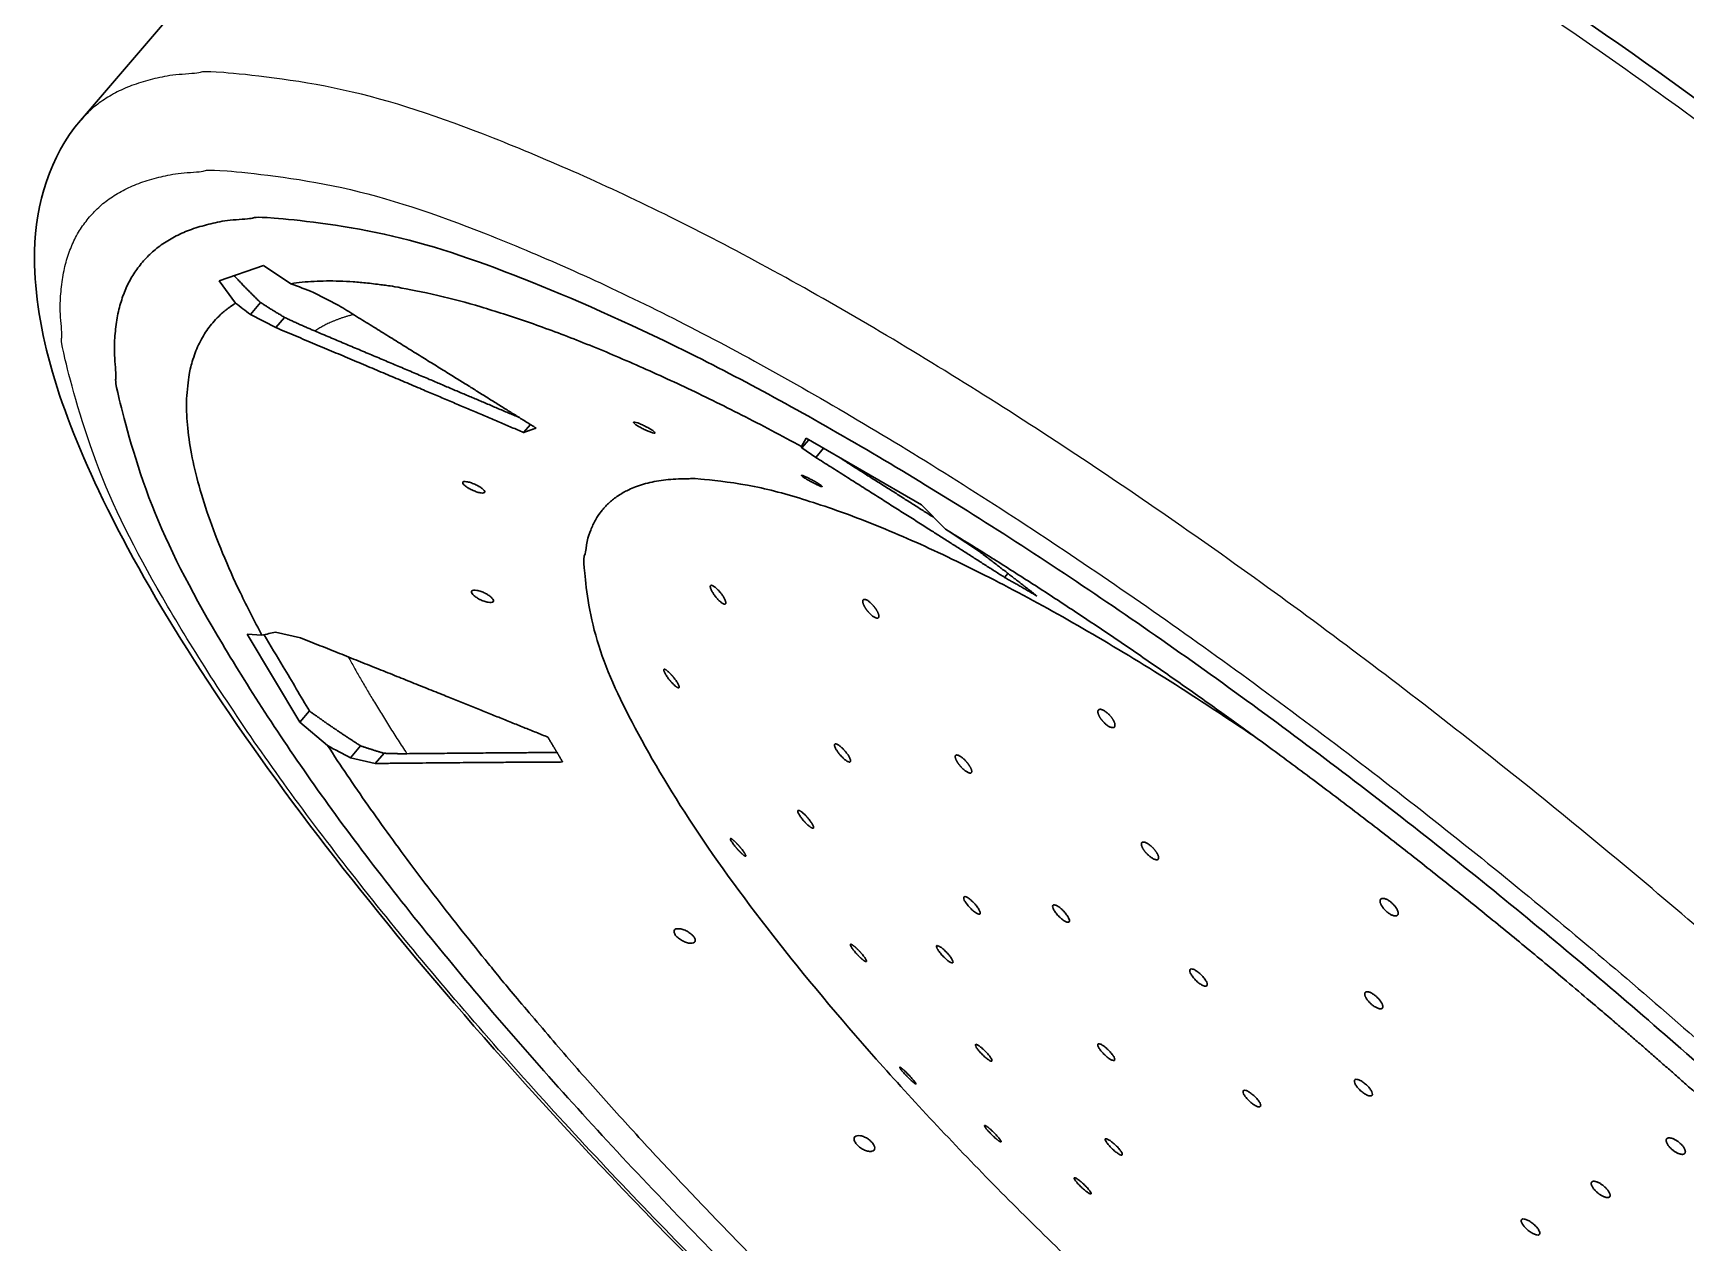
# Model space of a CAD drawing. Header units: millimetres. Extents: x 577 to 7172, y 252 to 2707.
# Drawn here: x 2972 to 3007.61, y 2271.97 to 2298.04 of the extents above; entities that cross this region are included whole.
import ezdxf

# ---------------------------------------------------------------- set-up
doc = ezdxf.new("R2010")
doc.units = ezdxf.units.MM
doc.header["$MEASUREMENT"] = 0
doc.layers.add('외형선(ISO)', color=7, linetype='Continuous', lineweight=30)
doc.layers.add('좁은 외형선(ISO)', color=7, linetype='Continuous', lineweight=25)

msp = doc.modelspace()

# ---------------------------------------------------------------- linework, layer by layer
at = {"layer": '외형선(ISO)'}
for p, q in [((2973.018, 2296.16), (2981.872, 2306.505)), ((2976.961, 2293.037), (2976.006, 2292.702)), ((2977.554, 2292.642), (2976.961, 2293.037)), ((2976.006, 2292.702), (2976.359, 2292.224)), ((2978.039, 2292.456), (2978.587, 2292.172)), ((2976.679, 2291.98), (2976.899, 2292.237)), ((2977.227, 2291.696), (2976.679, 2291.98)), ((2977.227, 2291.696), (2977.416, 2291.917)), ((2982.567, 2289.436), (2982.714, 2289.607)), ((2988.655, 2289.31), (2988.554, 2289.137)), ((2988.559, 2289.104), (2988.709, 2289.279)), ((2991.139, 2287.88), (2988.655, 2289.31)), ((2988.86, 2288.899), (2988.559, 2289.104)), ((2988.86, 2288.899), (2989.028, 2289.095)), ((2991.659, 2287.349), (2991.139, 2287.88)), ((2992.094, 2287.068), (2992.396, 2286.863)), ((2992.927, 2286.314), (2993, 2286.4)), ((2976.927, 2285.067), (2976.609, 2285.093)), ((2976.609, 2285.093), (2977.742, 2283.19)), ((2977.223, 2285.135), (2977.758, 2285.012)), ((2977.742, 2283.19), (2977.951, 2283.434)), ((2977.742, 2283.19), (2978.344, 2282.687)), ((2978.835, 2282.426), (2979.055, 2282.683)), ((2979.37, 2282.303), (2978.835, 2282.426)), ((2979.37, 2282.303), (2979.559, 2282.523))]:
    msp.add_line(p, q, dxfattribs=at)
for points, knots in [([(3038.852, 2257.738), (3039.508, 2258.504), (3039.723, 2259.589), (3039.381, 2262.414), (3038.649, 2264.304), (3036.239, 2268.621), (3034.569, 2271.034), (3030.479, 2276.142), (3028.068, 2278.83), (3022.742, 2284.228), (3019.83, 2286.937), (3013.794, 2292.109), (3010.672, 2294.571), (3004.526, 2299.005), (3001.504, 2300.976), (2995.855, 2304.229), (2993.231, 2305.51), (2988.615, 2307.253), (2986.634, 2307.71), (2983.678, 2307.69), (2982.564, 2307.314), (2981.872, 2306.505)], [5.643002, 5.643002, 5.643002, 5.643002, 5.910702, 5.910702, 6.241535, 6.241535, 6.567803, 6.567803, 6.890197, 6.890197, 7.211475, 7.211475, 7.532495, 7.532495, 7.853765, 7.853765, 8.176123, 8.176123, 8.502188, 8.502188, 8.784595, 8.784595, 8.784595, 8.784595]), ([(2973.018, 2296.16), (2972.355, 2295.386), (2972.053, 2294.372), (2971.997, 2291.783), (2972.511, 2290.094), (2974.43, 2286.03), (2975.972, 2283.602), (2979.842, 2278.492), (2982.128, 2275.835), (2987.231, 2270.48), (2990.041, 2267.785), (2995.918, 2262.598), (2998.983, 2260.107), (3005.077, 2255.568), (3008.105, 2253.52), (3013.846, 2250.063), (3016.554, 2248.658), (3021.463, 2246.624), (3023.636, 2246.008), (3027.285, 2245.785), (3028.951, 2246.169), (3029.998, 2247.393)], [2.50141, 2.50141, 2.50141, 2.50141, 2.704928, 2.704928, 3.012666, 3.012666, 3.358799, 3.358799, 3.687628, 3.687628, 4.011944, 4.011944, 4.335111, 4.335111, 4.658764, 4.658764, 4.98518, 4.98518, 5.321272, 5.321272, 5.643002, 5.643002, 5.643002, 5.643002]), ([(2984.985, 2289.604), (2984.966, 2289.617), (2984.953, 2289.629), (2984.937, 2289.646), (2984.934, 2289.653), (2984.941, 2289.66), (2984.951, 2289.661), (2984.979, 2289.655), (2985, 2289.65), (2985.049, 2289.632), (2985.077, 2289.621), (2985.133, 2289.596), (2985.165, 2289.581), (2985.226, 2289.55), (2985.256, 2289.534), (2985.306, 2289.505), (2985.329, 2289.49), (2985.348, 2289.477)], [-0.14356475, -0.14356475, -0.14356475, -0.14356475, -0.13401922, -0.13401922, -0.12446629, -0.12446629, -0.11491335, -0.11491335, -0.10536041, -0.10536041, -0.09580747, -0.09580747, -0.08604598, -0.08604598, -0.07628449, -0.07628449, -0.06677387, -0.06677387, -0.06677387, -0.06677387]), ([(2985.348, 2289.477), (2985.349, 2289.477), (2985.349, 2289.476), (2985.368, 2289.463), (2985.382, 2289.451), (2985.397, 2289.434), (2985.4, 2289.428), (2985.393, 2289.421), (2985.383, 2289.421), (2985.355, 2289.426), (2985.335, 2289.432), (2985.287, 2289.448), (2985.26, 2289.459), (2985.204, 2289.483), (2985.173, 2289.498), (2985.111, 2289.529), (2985.081, 2289.545), (2985.056, 2289.56), (2985.03, 2289.575), (2985.006, 2289.59), (2984.986, 2289.604), (2984.986, 2289.604), (2984.985, 2289.604)], [-0.06677387, -0.06677387, -0.06677387, -0.06677387, -0.06655234, -0.06655234, -0.05682019, -0.05682019, -0.04748122, -0.04748122, -0.03814224, -0.03814224, -0.02880327, -0.02880327, -0.0194643, -0.0194643, -0.00973215, -0.00973215, 0, 0, 0, 0.00976149, 0.00976149, 0.00997746, 0.00997746, 0.00997746, 0.00997746]), ([(2988.574, 2288.489), (2988.561, 2288.499), (2988.554, 2288.506), (2988.551, 2288.514), (2988.555, 2288.515), (2988.574, 2288.51), (2988.59, 2288.505), (2988.629, 2288.489), (2988.653, 2288.477), (2988.708, 2288.45), (2988.737, 2288.435), (2988.794, 2288.405), (2988.825, 2288.388), (2988.881, 2288.355), (2988.907, 2288.339), (2988.948, 2288.313), (2988.966, 2288.301), (2988.979, 2288.291)], [-0.14356475, -0.14356475, -0.14356475, -0.14356475, -0.13401922, -0.13401922, -0.12446629, -0.12446629, -0.11491335, -0.11491335, -0.10536041, -0.10536041, -0.09580747, -0.09580747, -0.08604598, -0.08604598, -0.07628449, -0.07628449, -0.06677387, -0.06677387, -0.06677387, -0.06677387]), ([(2988.979, 2288.291), (2988.979, 2288.291), (2988.98, 2288.291), (2988.993, 2288.281), (2989, 2288.274), (2989.002, 2288.267), (2988.998, 2288.266), (2988.979, 2288.271), (2988.963, 2288.276), (2988.925, 2288.292), (2988.901, 2288.303), (2988.848, 2288.329), (2988.819, 2288.344), (2988.763, 2288.374), (2988.733, 2288.391), (2988.676, 2288.423), (2988.649, 2288.439), (2988.628, 2288.452), (2988.607, 2288.466), (2988.588, 2288.479), (2988.575, 2288.489), (2988.574, 2288.489), (2988.574, 2288.489)], [-0.06677387, -0.06677387, -0.06677387, -0.06677387, -0.06655234, -0.06655234, -0.05682019, -0.05682019, -0.04748122, -0.04748122, -0.03814224, -0.03814224, -0.02880327, -0.02880327, -0.0194643, -0.0194643, -0.00973215, -0.00973215, 0, 0, 0, 0.00976149, 0.00976149, 0.00997746, 0.00997746, 0.00997746, 0.00997746]), ([(2981.385, 2288.233), (2981.357, 2288.249), (2981.332, 2288.266), (2981.293, 2288.296), (2981.277, 2288.312), (2981.257, 2288.339), (2981.254, 2288.351), (2981.258, 2288.368), (2981.267, 2288.374), (2981.296, 2288.38), (2981.317, 2288.379), (2981.362, 2288.372), (2981.391, 2288.365), (2981.452, 2288.346), (2981.484, 2288.333), (2981.543, 2288.307), (2981.573, 2288.292), (2981.601, 2288.276)], [-0.14356475, -0.14356475, -0.14356475, -0.14356475, -0.13401922, -0.13401922, -0.12446629, -0.12446629, -0.11491335, -0.11491335, -0.10536041, -0.10536041, -0.09580747, -0.09580747, -0.08604598, -0.08604598, -0.07628449, -0.07628449, -0.06677387, -0.06677387, -0.06677387, -0.06677387]), ([(2981.601, 2288.276), (2981.601, 2288.275), (2981.602, 2288.275), (2981.631, 2288.258), (2981.656, 2288.241), (2981.694, 2288.211), (2981.71, 2288.196), (2981.729, 2288.169), (2981.732, 2288.158), (2981.728, 2288.142), (2981.719, 2288.135), (2981.691, 2288.13), (2981.672, 2288.13), (2981.627, 2288.136), (2981.599, 2288.143), (2981.538, 2288.162), (2981.506, 2288.174), (2981.477, 2288.187), (2981.447, 2288.2), (2981.415, 2288.216), (2981.386, 2288.232), (2981.386, 2288.233), (2981.385, 2288.233)], [-0.06677387, -0.06677387, -0.06677387, -0.06677387, -0.06655234, -0.06655234, -0.05682019, -0.05682019, -0.04748122, -0.04748122, -0.03814224, -0.03814224, -0.02880327, -0.02880327, -0.0194643, -0.0194643, -0.00973215, -0.00973215, 0, 0, 0, 0.00976149, 0.00976149, 0.00997746, 0.00997746, 0.00997746, 0.00997746]), ([(2981.619, 2285.84), (2981.589, 2285.856), (2981.56, 2285.873), (2981.513, 2285.906), (2981.491, 2285.924), (2981.459, 2285.958), (2981.448, 2285.975), (2981.44, 2286.001), (2981.442, 2286.013), (2981.458, 2286.031), (2981.473, 2286.036), (2981.509, 2286.04), (2981.534, 2286.038), (2981.589, 2286.028), (2981.62, 2286.02), (2981.678, 2285.999), (2981.71, 2285.986), (2981.74, 2285.971)], [-0.14356475, -0.14356475, -0.14356475, -0.14356475, -0.13401922, -0.13401922, -0.12446629, -0.12446629, -0.11491335, -0.11491335, -0.10536041, -0.10536041, -0.09580747, -0.09580747, -0.08604598, -0.08604598, -0.07628449, -0.07628449, -0.06677387, -0.06677387, -0.06677387, -0.06677387]), ([(2981.74, 2285.971), (2981.74, 2285.97), (2981.741, 2285.97), (2981.772, 2285.954), (2981.801, 2285.937), (2981.848, 2285.904), (2981.869, 2285.886), (2981.901, 2285.852), (2981.911, 2285.836), (2981.919, 2285.81), (2981.917, 2285.799), (2981.902, 2285.781), (2981.887, 2285.776), (2981.852, 2285.771), (2981.828, 2285.773), (2981.774, 2285.782), (2981.743, 2285.79), (2981.714, 2285.8), (2981.684, 2285.81), (2981.652, 2285.824), (2981.62, 2285.84), (2981.62, 2285.84), (2981.619, 2285.84)], [-0.06677387, -0.06677387, -0.06677387, -0.06677387, -0.06655234, -0.06655234, -0.05682019, -0.05682019, -0.04748122, -0.04748122, -0.03814224, -0.03814224, -0.02880327, -0.02880327, -0.0194643, -0.0194643, -0.00973215, -0.00973215, 0, 0, 0, 0.00976149, 0.00976149, 0.00997746, 0.00997746, 0.00997746, 0.00997746]), ([(2976.975, 2285.078), (2977.113, 2284.849), (2977.25, 2284.619), (2977.387, 2284.389), (2977.576, 2284.071), (2977.764, 2283.753), (2977.951, 2283.434)], [0.481717, 0.481717, 0.481717, 0.481717, 1.756576, 1.756576, 1.756576, 3.513143, 3.513143, 3.513143, 3.513143]), ([(2992.159, 2279.221), (2992.138, 2279.244), (2992.117, 2279.27), (2992.084, 2279.319), (2992.07, 2279.342), (2992.053, 2279.379), (2992.048, 2279.396), (2992.048, 2279.421), (2992.053, 2279.429), (2992.07, 2279.435), (2992.083, 2279.433), (2992.117, 2279.42), (2992.137, 2279.409), (2992.178, 2279.38), (2992.202, 2279.36), (2992.25, 2279.316), (2992.274, 2279.292), (2992.295, 2279.268), (2992.315, 2279.245), (2992.336, 2279.219), (2992.37, 2279.17), (2992.383, 2279.148), (2992.4, 2279.11), (2992.405, 2279.093), (2992.405, 2279.068), (2992.4, 2279.06), (2992.383, 2279.054), (2992.37, 2279.056), (2992.336, 2279.069), (2992.316, 2279.081), (2992.275, 2279.11), (2992.251, 2279.129), (2992.203, 2279.173), (2992.179, 2279.197), (2992.159, 2279.221)], [0.0755525, 0.0755525, 0.0755525, 0.0755525, 0.0850263, 0.0850263, 0.0945001, 0.0945001, 0.1039145, 0.1039145, 0.1133288, 0.1133288, 0.1227432, 0.1227432, 0.1321576, 0.1321576, 0.1416314, 0.1416314, 0.1511052, 0.1511052, 0.1511052, 0.1605789, 0.1605789, 0.1700527, 0.1700527, 0.1794671, 0.1794671, 0.1888814, 0.1888814, 0.1982958, 0.1982958, 0.2077102, 0.2077102, 0.2171839, 0.2171839, 0.2266577, 0.2266577, 0.2266577, 0.2266577]), ([(2994.013, 2279.111), (2993.998, 2279.134), (2993.984, 2279.157), (2993.967, 2279.198), (2993.963, 2279.216), (2993.964, 2279.241), (2993.97, 2279.25), (2993.989, 2279.258), (2994.004, 2279.257), (2994.037, 2279.247), (2994.058, 2279.237), (2994.104, 2279.207), (2994.128, 2279.189), (2994.174, 2279.148), (2994.198, 2279.125), (2994.243, 2279.075), (2994.263, 2279.049), (2994.278, 2279.026), (2994.294, 2279.003), (2994.308, 2278.979), (2994.325, 2278.938), (2994.329, 2278.921), (2994.328, 2278.896), (2994.322, 2278.887), (2994.302, 2278.878), (2994.288, 2278.879), (2994.255, 2278.89), (2994.234, 2278.9), (2994.188, 2278.929), (2994.164, 2278.948), (2994.118, 2278.988), (2994.094, 2279.012), (2994.049, 2279.062), (2994.029, 2279.087), (2994.013, 2279.111)], [0.0755525, 0.0755525, 0.0755525, 0.0755525, 0.0850263, 0.0850263, 0.0945001, 0.0945001, 0.1039145, 0.1039145, 0.1133288, 0.1133288, 0.1227432, 0.1227432, 0.1321576, 0.1321576, 0.1416314, 0.1416314, 0.1511052, 0.1511052, 0.1511052, 0.1605789, 0.1605789, 0.1700527, 0.1700527, 0.1794671, 0.1794671, 0.1888814, 0.1888814, 0.1982958, 0.1982958, 0.2077102, 0.2077102, 0.2171839, 0.2171839, 0.2266577, 0.2266577, 0.2266577, 0.2266577]), ([(2986.076, 2278.445), (2986.047, 2278.455), (2986.016, 2278.468), (2985.96, 2278.498), (2985.931, 2278.516), (2985.88, 2278.556), (2985.858, 2278.578), (2985.827, 2278.618), (2985.815, 2278.639), (2985.805, 2278.677), (2985.806, 2278.693), (2985.819, 2278.719), (2985.831, 2278.73), (2985.867, 2278.742), (2985.89, 2278.744), (2985.938, 2278.741), (2985.966, 2278.736), (2985.996, 2278.726)], [-0.14356475, -0.14356475, -0.14356475, -0.14356475, -0.13401922, -0.13401922, -0.12446629, -0.12446629, -0.11491335, -0.11491335, -0.10536041, -0.10536041, -0.09580747, -0.09580747, -0.08604598, -0.08604598, -0.07628449, -0.07628449, -0.06677387, -0.06677387, -0.06677387, -0.06677387]), ([(2985.996, 2278.726), (2985.997, 2278.726), (2985.997, 2278.726), (2986.028, 2278.716), (2986.06, 2278.702), (2986.116, 2278.672), (2986.144, 2278.654), (2986.193, 2278.614), (2986.214, 2278.593), (2986.245, 2278.554), (2986.257, 2278.534), (2986.268, 2278.496), (2986.267, 2278.48), (2986.255, 2278.454), (2986.243, 2278.443), (2986.208, 2278.429), (2986.186, 2278.427), (2986.162, 2278.428), (2986.137, 2278.43), (2986.108, 2278.435), (2986.078, 2278.445), (2986.077, 2278.445), (2986.076, 2278.445)], [-0.06677387, -0.06677387, -0.06677387, -0.06677387, -0.06655234, -0.06655234, -0.05682019, -0.05682019, -0.04748122, -0.04748122, -0.03814224, -0.03814224, -0.02880327, -0.02880327, -0.0194643, -0.0194643, -0.00973215, -0.00973215, 0, 0, 0, 0.00976149, 0.00976149, 0.00997746, 0.00997746, 0.00997746, 0.00997746]), ([(2991.648, 2278.105), (2991.626, 2278.126), (2991.602, 2278.15), (2991.557, 2278.2), (2991.537, 2278.225), (2991.504, 2278.27), (2991.49, 2278.292), (2991.47, 2278.33), (2991.465, 2278.346), (2991.463, 2278.368), (2991.466, 2278.375), (2991.483, 2278.38), (2991.496, 2278.376), (2991.526, 2278.362), (2991.545, 2278.35), (2991.588, 2278.318), (2991.612, 2278.298), (2991.634, 2278.278), (2991.657, 2278.257), (2991.681, 2278.232), (2991.725, 2278.183), (2991.745, 2278.157), (2991.778, 2278.113), (2991.793, 2278.09), (2991.812, 2278.052), (2991.818, 2278.037), (2991.819, 2278.015), (2991.816, 2278.008), (2991.799, 2278.003), (2991.787, 2278.006), (2991.756, 2278.02), (2991.737, 2278.032), (2991.694, 2278.064), (2991.67, 2278.084), (2991.648, 2278.105)], [0.0755525, 0.0755525, 0.0755525, 0.0755525, 0.0850263, 0.0850263, 0.0945001, 0.0945001, 0.1039145, 0.1039145, 0.1133288, 0.1133288, 0.1227432, 0.1227432, 0.1321576, 0.1321576, 0.1416314, 0.1416314, 0.1511052, 0.1511052, 0.1511052, 0.1605789, 0.1605789, 0.1700527, 0.1700527, 0.1794671, 0.1794671, 0.1888814, 0.1888814, 0.1982958, 0.1982958, 0.2077102, 0.2077102, 0.2171839, 0.2171839, 0.2266577, 0.2266577, 0.2266577, 0.2266577]), ([(2996.93, 2277.791), (2996.922, 2277.811), (2996.918, 2277.829), (2996.92, 2277.857), (2996.927, 2277.866), (2996.947, 2277.876), (2996.962, 2277.876), (2996.999, 2277.867), (2997.021, 2277.857), (2997.065, 2277.832), (2997.091, 2277.814), (2997.141, 2277.773), (2997.165, 2277.75), (2997.208, 2277.704), (2997.229, 2277.679), (2997.263, 2277.63), (2997.276, 2277.607), (2997.284, 2277.588), (2997.292, 2277.568), (2997.296, 2277.55), (2997.293, 2277.522), (2997.287, 2277.512), (2997.267, 2277.503), (2997.252, 2277.503), (2997.215, 2277.512), (2997.193, 2277.522), (2997.149, 2277.547), (2997.123, 2277.565), (2997.073, 2277.605), (2997.049, 2277.629), (2997.006, 2277.674), (2996.985, 2277.7), (2996.951, 2277.748), (2996.938, 2277.772), (2996.93, 2277.791)], [0.0755525, 0.0755525, 0.0755525, 0.0755525, 0.0850263, 0.0850263, 0.0945001, 0.0945001, 0.1039145, 0.1039145, 0.1133288, 0.1133288, 0.1227432, 0.1227432, 0.1321576, 0.1321576, 0.1416314, 0.1416314, 0.1511052, 0.1511052, 0.1511052, 0.1605789, 0.1605789, 0.1700527, 0.1700527, 0.1794671, 0.1794671, 0.1888814, 0.1888814, 0.1982958, 0.1982958, 0.2077102, 0.2077102, 0.2171839, 0.2171839, 0.2266577, 0.2266577, 0.2266577, 0.2266577]), ([(2992.559, 2275.934), (2992.539, 2275.949), (2992.516, 2275.969), (2992.468, 2276.012), (2992.444, 2276.037), (2992.401, 2276.082), (2992.38, 2276.107), (2992.344, 2276.152), (2992.329, 2276.174), (2992.309, 2276.208), (2992.302, 2276.223), (2992.298, 2276.244), (2992.301, 2276.25), (2992.316, 2276.252), (2992.327, 2276.249), (2992.359, 2276.233), (2992.378, 2276.22), (2992.398, 2276.205), (2992.418, 2276.189), (2992.442, 2276.17), (2992.489, 2276.126), (2992.513, 2276.102), (2992.556, 2276.056), (2992.578, 2276.032), (2992.614, 2275.986), (2992.628, 2275.965), (2992.649, 2275.931), (2992.655, 2275.916), (2992.659, 2275.895), (2992.656, 2275.889), (2992.642, 2275.886), (2992.63, 2275.889), (2992.599, 2275.906), (2992.579, 2275.918), (2992.559, 2275.934)], [0.0755525, 0.0755525, 0.0755525, 0.0755525, 0.0850263, 0.0850263, 0.0945001, 0.0945001, 0.1039145, 0.1039145, 0.1133288, 0.1133288, 0.1227432, 0.1227432, 0.1321576, 0.1321576, 0.1416314, 0.1416314, 0.1511052, 0.1511052, 0.1511052, 0.1605789, 0.1605789, 0.1700527, 0.1700527, 0.1794671, 0.1794671, 0.1888814, 0.1888814, 0.1982958, 0.1982958, 0.2077102, 0.2077102, 0.2171839, 0.2171839, 0.2266577, 0.2266577, 0.2266577, 0.2266577]), ([(2995.052, 2276.058), (2995.03, 2276.08), (2995.009, 2276.105), (2994.974, 2276.152), (2994.96, 2276.174), (2994.941, 2276.21), (2994.936, 2276.227), (2994.935, 2276.251), (2994.94, 2276.259), (2994.957, 2276.265), (2994.971, 2276.264), (2995.005, 2276.251), (2995.026, 2276.24), (2995.068, 2276.212), (2995.092, 2276.194), (2995.142, 2276.152), (2995.166, 2276.128), (2995.188, 2276.105), (2995.209, 2276.083), (2995.231, 2276.058), (2995.266, 2276.011), (2995.28, 2275.989), (2995.298, 2275.953), (2995.304, 2275.936), (2995.304, 2275.912), (2995.3, 2275.904), (2995.282, 2275.898), (2995.269, 2275.9), (2995.235, 2275.912), (2995.214, 2275.923), (2995.172, 2275.951), (2995.147, 2275.97), (2995.098, 2276.012), (2995.073, 2276.035), (2995.052, 2276.058)], [0.0754257, 0.0754257, 0.0754257, 0.0754257, 0.0848662, 0.0848662, 0.0943066, 0.0943066, 0.1037226, 0.1037226, 0.1131386, 0.1131386, 0.1225546, 0.1225546, 0.1319707, 0.1319707, 0.1414111, 0.1414111, 0.1508515, 0.1508515, 0.1508515, 0.1602919, 0.1602919, 0.1697324, 0.1697324, 0.1791484, 0.1791484, 0.1885644, 0.1885644, 0.1979804, 0.1979804, 0.2073964, 0.2073964, 0.2168368, 0.2168368, 0.2262773, 0.2262773, 0.2262773, 0.2262773]), ([(2998.079, 2275.184), (2998.071, 2275.202), (2998.066, 2275.22), (2998.067, 2275.246), (2998.072, 2275.255), (2998.091, 2275.263), (2998.106, 2275.263), (2998.142, 2275.253), (2998.164, 2275.243), (2998.209, 2275.217), (2998.234, 2275.2), (2998.285, 2275.16), (2998.31, 2275.137), (2998.354, 2275.093), (2998.375, 2275.068), (2998.41, 2275.021), (2998.424, 2274.999), (2998.433, 2274.98), (2998.442, 2274.962), (2998.447, 2274.944), (2998.446, 2274.918), (2998.44, 2274.91), (2998.421, 2274.901), (2998.407, 2274.901), (2998.37, 2274.911), (2998.348, 2274.921), (2998.304, 2274.947), (2998.278, 2274.964), (2998.228, 2275.004), (2998.203, 2275.027), (2998.159, 2275.072), (2998.137, 2275.096), (2998.102, 2275.143), (2998.088, 2275.165), (2998.079, 2275.184)], [0.0754257, 0.0754257, 0.0754257, 0.0754257, 0.0848662, 0.0848662, 0.0943066, 0.0943066, 0.1037226, 0.1037226, 0.1131386, 0.1131386, 0.1225546, 0.1225546, 0.1319707, 0.1319707, 0.1414111, 0.1414111, 0.1508515, 0.1508515, 0.1508515, 0.1602919, 0.1602919, 0.1697324, 0.1697324, 0.1791484, 0.1791484, 0.1885644, 0.1885644, 0.1979804, 0.1979804, 0.2073964, 0.2073964, 0.2168368, 0.2168368, 0.2262773, 0.2262773, 0.2262773, 0.2262773]), ([(3000.465, 2275.464), (3000.466, 2275.477), (3000.472, 2275.488), (3000.494, 2275.499), (3000.51, 2275.499), (3000.547, 2275.492), (3000.569, 2275.484), (3000.618, 2275.459), (3000.644, 2275.442), (3000.693, 2275.405), (3000.719, 2275.383), (3000.766, 2275.337), (3000.787, 2275.312), (3000.819, 2275.267), (3000.833, 2275.244), (3000.851, 2275.203), (3000.854, 2275.185), (3000.853, 2275.172), (3000.852, 2275.159), (3000.845, 2275.148), (3000.823, 2275.137), (3000.807, 2275.136), (3000.771, 2275.143), (3000.748, 2275.152), (3000.699, 2275.177), (3000.673, 2275.194), (3000.624, 2275.23), (3000.599, 2275.252), (3000.552, 2275.299), (3000.531, 2275.324), (3000.498, 2275.368), (3000.484, 2275.392), (3000.467, 2275.433), (3000.463, 2275.45), (3000.465, 2275.464)], [0.0755525, 0.0755525, 0.0755525, 0.0755525, 0.0850263, 0.0850263, 0.0945001, 0.0945001, 0.1039145, 0.1039145, 0.1133289, 0.1133289, 0.1227432, 0.1227432, 0.1321576, 0.1321576, 0.1416314, 0.1416314, 0.1511052, 0.1511052, 0.1511052, 0.1605649, 0.1605649, 0.1700246, 0.1700246, 0.179453, 0.179453, 0.1888814, 0.1888814, 0.1982958, 0.1982958, 0.2077102, 0.2077102, 0.2171839, 0.2171839, 0.2266577, 0.2266577, 0.2266577, 0.2266577]), ([(2989.996, 2273.946), (2989.969, 2273.951), (2989.94, 2273.96), (2989.884, 2273.985), (2989.854, 2274.001), (2989.799, 2274.04), (2989.773, 2274.062), (2989.733, 2274.105), (2989.716, 2274.128), (2989.693, 2274.173), (2989.687, 2274.194), (2989.687, 2274.229), (2989.693, 2274.246), (2989.716, 2274.27), (2989.733, 2274.278), (2989.772, 2274.286), (2989.797, 2274.285), (2989.823, 2274.281)], [-0.14356475, -0.14356475, -0.14356475, -0.14356475, -0.13401922, -0.13401922, -0.12446629, -0.12446629, -0.11491335, -0.11491335, -0.10536041, -0.10536041, -0.09580747, -0.09580747, -0.08604598, -0.08604598, -0.07628449, -0.07628449, -0.06677387, -0.06677387, -0.06677387, -0.06677387]), ([(2989.823, 2274.281), (2989.824, 2274.281), (2989.825, 2274.28), (2989.853, 2274.275), (2989.883, 2274.266), (2989.938, 2274.241), (2989.968, 2274.225), (2990.022, 2274.187), (2990.047, 2274.165), (2990.086, 2274.123), (2990.103, 2274.1), (2990.126, 2274.056), (2990.132, 2274.035), (2990.133, 2274), (2990.127, 2273.983), (2990.105, 2273.958), (2990.089, 2273.95), (2990.069, 2273.946), (2990.05, 2273.942), (2990.025, 2273.941), (2989.997, 2273.946), (2989.997, 2273.946), (2989.996, 2273.946)], [-0.06677387, -0.06677387, -0.06677387, -0.06677387, -0.06655234, -0.06655234, -0.05682019, -0.05682019, -0.04748122, -0.04748122, -0.03814224, -0.03814224, -0.02880327, -0.02880327, -0.0194643, -0.0194643, -0.00973215, -0.00973215, 0, 0, 0, 0.00976149, 0.00976149, 0.00997746, 0.00997746, 0.00997746, 0.00997746]), ([(2995.362, 2273.905), (2995.342, 2273.92), (2995.317, 2273.938), (2995.268, 2273.98), (2995.243, 2274.004), (2995.199, 2274.048), (2995.178, 2274.072), (2995.141, 2274.117), (2995.126, 2274.138), (2995.106, 2274.172), (2995.099, 2274.187), (2995.096, 2274.209), (2995.1, 2274.216), (2995.115, 2274.219), (2995.127, 2274.217), (2995.16, 2274.202), (2995.18, 2274.191), (2995.201, 2274.176), (2995.222, 2274.162), (2995.246, 2274.143), (2995.295, 2274.101), (2995.32, 2274.078), (2995.364, 2274.033), (2995.386, 2274.009), (2995.423, 2273.964), (2995.438, 2273.943), (2995.458, 2273.909), (2995.465, 2273.894), (2995.467, 2273.872), (2995.464, 2273.866), (2995.449, 2273.862), (2995.436, 2273.865), (2995.403, 2273.879), (2995.383, 2273.891), (2995.362, 2273.905)], [0.0754257, 0.0754257, 0.0754257, 0.0754257, 0.0848662, 0.0848662, 0.0943066, 0.0943066, 0.1037226, 0.1037226, 0.1131386, 0.1131386, 0.1225546, 0.1225546, 0.1319707, 0.1319707, 0.1414111, 0.1414111, 0.1508515, 0.1508515, 0.1508515, 0.1602919, 0.1602919, 0.1697324, 0.1697324, 0.1791484, 0.1791484, 0.1885644, 0.1885644, 0.1979804, 0.1979804, 0.2073964, 0.2073964, 0.2168368, 0.2168368, 0.2262773, 0.2262773, 0.2262773, 0.2262773]), ([(2994.754, 2273.037), (2994.739, 2273.044), (2994.72, 2273.057), (2994.677, 2273.089), (2994.653, 2273.109), (2994.607, 2273.149), (2994.582, 2273.172), (2994.536, 2273.219), (2994.514, 2273.242), (2994.478, 2273.283), (2994.462, 2273.304), (2994.439, 2273.338), (2994.432, 2273.351), (2994.427, 2273.37), (2994.429, 2273.375), (2994.443, 2273.377), (2994.455, 2273.373), (2994.469, 2273.365), (2994.484, 2273.357), (2994.503, 2273.345), (2994.546, 2273.313), (2994.57, 2273.293), (2994.616, 2273.253), (2994.641, 2273.23), (2994.687, 2273.183), (2994.709, 2273.16), (2994.745, 2273.118), (2994.761, 2273.098), (2994.784, 2273.064), (2994.792, 2273.05), (2994.796, 2273.032), (2994.794, 2273.026), (2994.78, 2273.025), (2994.768, 2273.029), (2994.754, 2273.037)], [0.0755525, 0.0755525, 0.0755525, 0.0755525, 0.0850263, 0.0850263, 0.0945001, 0.0945001, 0.1039145, 0.1039145, 0.1133289, 0.1133289, 0.1227432, 0.1227432, 0.1321576, 0.1321576, 0.1416314, 0.1416314, 0.1511052, 0.1511052, 0.1511052, 0.1605649, 0.1605649, 0.1700246, 0.1700246, 0.179453, 0.179453, 0.1888814, 0.1888814, 0.1983099, 0.1983099, 0.2077383, 0.2077383, 0.217198, 0.217198, 0.2266577, 0.2266577, 0.2266577, 0.2266577]), ([(3004.079, 2272.482), (3004.089, 2272.488), (3004.105, 2272.489), (3004.145, 2272.483), (3004.168, 2272.475), (3004.216, 2272.453), (3004.243, 2272.437), (3004.296, 2272.401), (3004.323, 2272.379), (3004.368, 2272.337), (3004.391, 2272.314), (3004.427, 2272.268), (3004.441, 2272.246), (3004.458, 2272.208), (3004.462, 2272.19), (3004.46, 2272.162), (3004.453, 2272.152), (3004.443, 2272.147), (3004.432, 2272.141), (3004.416, 2272.14), (3004.377, 2272.146), (3004.353, 2272.154), (3004.306, 2272.176), (3004.279, 2272.192), (3004.225, 2272.229), (3004.199, 2272.25), (3004.153, 2272.292), (3004.131, 2272.316), (3004.095, 2272.361), (3004.081, 2272.384), (3004.063, 2272.421), (3004.059, 2272.439), (3004.061, 2272.467), (3004.068, 2272.477), (3004.079, 2272.482)], [0.0755525, 0.0755525, 0.0755525, 0.0755525, 0.0850263, 0.0850263, 0.0945001, 0.0945001, 0.1039145, 0.1039145, 0.1133288, 0.1133288, 0.1227432, 0.1227432, 0.1321576, 0.1321576, 0.1416314, 0.1416314, 0.1511052, 0.1511052, 0.1511052, 0.1605789, 0.1605789, 0.1700527, 0.1700527, 0.1794671, 0.1794671, 0.1888814, 0.1888814, 0.1982958, 0.1982958, 0.2077102, 0.2077102, 0.2171839, 0.2171839, 0.2266577, 0.2266577, 0.2266577, 0.2266577])]:
    msp.add_open_spline(points, degree=3, knots=knots, dxfattribs=at)
for points, weights, knots in [([(2974.353, 2293.106), (2968.704, 2286.506), (2994.915, 2264.073), (3021.126, 2241.64), (3026.775, 2248.241), (3032.424, 2254.841), (3006.213, 2277.274), (2980.002, 2299.707), (2974.353, 2293.106)], [1, 0.707106781187, 1, 0.707106781187, 1, 0.707106781187, 1, 0.707106781187, 1], [0, 0, 0, 1.570796, 1.570796, 3.141593, 3.141593, 4.712389, 4.712389, 6.283185, 6.283185, 6.283185]), ([(2974.353, 2293.106), (2968.704, 2286.506), (2994.915, 2264.073), (3021.126, 2241.64), (3026.775, 2248.241), (3032.424, 2254.841), (3006.213, 2277.274), (2980.002, 2299.707), (2974.353, 2293.106)], [1, 0.707106781187, 1, 0.707106781187, 1, 0.707106781187, 1, 0.707106781187, 1], [0, 0, 0, 1.570796, 1.570796, 3.141593, 3.141593, 4.712389, 4.712389, 6.283185, 6.283185, 6.283185]), ([(2976.359, 2292.224), (2976.079, 2292.047), (2975.872, 2291.806), (2974.306, 2289.976), (2976.927, 2285.067)], [0.970057302601, 0.984173461395, 1, 0.891318237359, 0.863291981722], [6.198307, 6.198307, 6.198307, 6.2831853, 6.2831853, 6.8660493, 6.8660493, 6.8660493]), ([(2998.308, 2282.89), (2986.77, 2290.697), (2984.283, 2287.792), (2980.435, 2283.296), (2998.289, 2268.016), (3016.143, 2252.735), (3019.991, 2257.231), (3022.477, 2260.136), (3012.982, 2270.331)], [0.882125166133, 0.788867691613, 1, 0.707106781187, 1, 0.707106781187, 1, 0.788867691613, 0.882125166134], [5.150876, 5.150876, 5.150876, 6.283185, 6.283185, 7.853982, 7.853982, 9.424778, 9.424778, 10.557088, 10.557088, 10.557088]), ([(3007.784, 2275.234), (3006.844, 2276.071), (3005.885, 2276.891), (2998.617, 2283.112), (2991.659, 2287.349)], [0.970057302601, 0.984173461395, 1, 0.891318237359, 0.863291981722], [4.6275107, 4.6275107, 4.6275107, 4.712389, 4.712389, 5.295253, 5.295253, 5.295253]), ([(2986.824, 2285.963), (2986.817, 2285.973), (2986.809, 2285.982), (2986.651, 2286.181), (2986.597, 2286.138), (2986.549, 2286.099), (2986.688, 2285.916)], [0.96439167133, 0.980957826962, 1, 0.707106781187, 1, 0.726150909424, 0.964388269419], [4.610265, 4.610265, 4.610265, 4.712389, 4.712389, 6.283185, 6.283185, 7.751847, 7.751847, 7.751847]), ([(2986.688, 2285.916), (2986.695, 2285.906), (2986.703, 2285.897), (2986.861, 2285.698), (2986.914, 2285.741), (2986.963, 2285.779), (2986.824, 2285.963)], [0.96438017109, 0.980951217244, 1, 0.707106781187, 1, 0.726153611189, 0.964383568623], [1.468637, 1.468637, 1.468637, 1.570796, 1.570796, 3.141593, 3.141593, 4.61024, 4.61024, 4.61024]), ([(2990.179, 2285.595), (2990.152, 2285.643), (2990.112, 2285.691), (2989.951, 2285.887), (2989.886, 2285.832), (2989.846, 2285.8), (2989.914, 2285.679)], [0.873822752965, 0.908036226369, 1, 0.707106781187, 1, 0.799072326401, 0.873821434815], [1.077591, 1.077591, 1.077591, 1.570796, 1.570796, 3.141593, 3.141593, 4.219175, 4.219175, 4.219175]), ([(2989.914, 2285.679), (2989.942, 2285.631), (2989.981, 2285.583), (2990.143, 2285.388), (2990.208, 2285.442), (2990.248, 2285.475), (2990.179, 2285.595)], [0.873816590968, 0.9080279442, 1, 0.707106781187, 1, 0.799077067614, 0.873817907316], [4.21914, 4.21914, 4.21914, 4.712389, 4.712389, 6.283185, 6.283185, 7.360742, 7.360742, 7.360742]), ([(2985.745, 2284.22), (2985.621, 2284.355), (2985.592, 2284.331), (2985.552, 2284.298), (2985.712, 2284.101), (2985.735, 2284.073), (2985.759, 2284.047)], [0.909510278719, 0.763028827413, 1, 0.707106781187, 1, 0.944079797711, 0.909512558367], [1.870708, 1.870708, 1.870708, 3.141593, 3.141593, 4.712389, 4.712389, 5.012291, 5.012291, 5.012291]), ([(2985.759, 2284.047), (2985.883, 2283.912), (2985.912, 2283.937), (2985.952, 2283.969), (2985.792, 2284.166), (2985.769, 2284.194), (2985.745, 2284.22)], [0.9095144015, 0.763025492648, 1, 0.707106781187, 1, 0.944079446888, 0.909512124642], [5.012283, 5.012283, 5.012283, 6.283185, 6.283185, 7.853982, 7.853982, 8.153885, 8.153885, 8.153885]), ([(2995.301, 2283.171), (2995.276, 2283.251), (2995.197, 2283.339), (2995.028, 2283.525), (2994.955, 2283.459), (2994.929, 2283.436), (2994.947, 2283.375)], [0.855509869572, 0.836626497409, 1, 0.707106781187, 1, 0.870482018376, 0.855510270577], [0.694619, 0.694619, 0.694619, 1.570796, 1.570796, 3.141593, 3.141593, 3.836202, 3.836202, 3.836202]), ([(2994.947, 2283.375), (2994.971, 2283.295), (2995.051, 2283.207), (2995.22, 2283.02), (2995.293, 2283.086), (2995.319, 2283.11), (2995.301, 2283.171)], [0.855511774095, 0.836618260721, 1, 0.707106781187, 1, 0.87048678816, 0.855511373467], [3.836167, 3.836167, 3.836167, 4.712389, 4.712389, 6.283185, 6.283185, 6.977769, 6.977769, 6.977769]), ([(2989.506, 2282.554), (2989.498, 2282.564), (2989.489, 2282.574), (2989.324, 2282.765), (2989.273, 2282.721), (2989.227, 2282.681), (2989.37, 2282.506)], [0.960479133291, 0.978688966975, 1, 0.707106781187, 1, 0.72841876888, 0.960477501808], [4.598097, 4.598097, 4.598097, 4.712389, 4.712389, 6.283185, 6.283185, 7.739685, 7.739685, 7.739685]), ([(2989.37, 2282.506), (2989.379, 2282.496), (2989.387, 2282.486), (2989.553, 2282.295), (2989.603, 2282.339), (2989.649, 2282.379), (2989.506, 2282.554)], [0.960472671611, 0.978685185854, 1, 0.707106781187, 1, 0.7284206411, 0.960474302311], [1.456484, 1.456484, 1.456484, 1.570796, 1.570796, 3.141593, 3.141593, 4.598082, 4.598082, 4.598082]), ([(2992.176, 2282.248), (2992.146, 2282.297), (2992.103, 2282.344), (2991.935, 2282.532), (2991.876, 2282.479), (2991.84, 2282.447), (2991.911, 2282.333)], [0.871833223893, 0.905293313353, 1, 0.707106781187, 1, 0.801814334394, 0.871832611582], [1.062881, 1.062881, 1.062881, 1.570796, 1.570796, 3.141593, 3.141593, 4.204469, 4.204469, 4.204469]), ([(2991.911, 2282.333), (2991.941, 2282.285), (2991.983, 2282.237), (2992.151, 2282.049), (2992.211, 2282.103), (2992.247, 2282.135), (2992.176, 2282.248)], [0.871830080008, 0.905288863877, 1, 0.707106781187, 1, 0.801817051145, 0.871830691996], [4.20445, 4.20445, 4.20445, 4.712389, 4.712389, 6.283185, 6.283185, 7.346047, 7.346047, 7.346047]), ([(2988.637, 2281.187), (2988.507, 2281.317), (2988.477, 2281.29), (2988.437, 2281.255), (2988.603, 2281.065), (2988.626, 2281.038), (2988.65, 2281.014)], [0.910920800236, 0.761894988728, 1, 0.707106781187, 1, 0.945212697873, 0.910921933607], [1.864627, 1.864627, 1.864627, 3.141593, 3.141593, 4.712389, 4.712389, 5.006215, 5.006215, 5.006215]), ([(2988.65, 2281.014), (2988.779, 2280.884), (2988.81, 2280.911), (2988.85, 2280.946), (2988.684, 2281.136), (2988.661, 2281.162), (2988.637, 2281.187)], [0.91092345347, 0.761892869158, 1, 0.707106781187, 1, 0.945213007026, 0.910922320598], [5.006209, 5.006209, 5.006209, 6.283185, 6.283185, 7.853982, 7.853982, 8.147806, 8.147806, 8.147806]), ([(2987.107, 2280.63), (2987.035, 2280.697), (2987.022, 2280.685), (2986.995, 2280.662), (2987.161, 2280.471), (2987.218, 2280.406), (2987.269, 2280.359)], [0.856864374508, 0.831533345904, 1, 0.707106781187, 1, 0.875575172483, 0.856864896947], [2.2381, 2.2381, 2.2381, 3.141593, 3.141593, 4.712389, 4.712389, 5.379684, 5.379684, 5.379684]), ([(2987.269, 2280.359), (2987.341, 2280.293), (2987.354, 2280.304), (2987.381, 2280.328), (2987.215, 2280.518), (2987.158, 2280.583), (2987.107, 2280.63)], [0.856864719022, 0.83153220032, 1, 0.707106781187, 1, 0.875572845821, 0.856864197245], [5.379687, 5.379687, 5.379687, 6.283185, 6.283185, 7.853982, 7.853982, 8.521289, 8.521289, 8.521289]), ([(2996.239, 2280.317), (2996.211, 2280.395), (2996.128, 2280.482), (2995.954, 2280.663), (2995.888, 2280.6), (2995.865, 2280.578), (2995.885, 2280.521)], [0.85614094579, 0.834087043089, 1, 0.707106781187, 1, 0.873020589064, 0.856141172023], [0.680999, 0.680999, 0.680999, 1.570796, 1.570796, 3.141593, 3.141593, 3.822588, 3.822588, 3.822588]), ([(2995.885, 2280.521), (2995.913, 2280.443), (2995.997, 2280.356), (2996.171, 2280.175), (2996.236, 2280.238), (2996.259, 2280.26), (2996.239, 2280.317)], [0.856142064502, 0.834082835469, 1, 0.707106781187, 1, 0.87302309514, 0.856141838333], [3.82257, 3.82257, 3.82257, 4.712389, 4.712389, 6.283185, 6.283185, 6.964167, 6.964167, 6.964167]), ([(3001.02, 2279.352), (3001.003, 2279.261), (3001.141, 2279.129), (3001.322, 2278.957), (3001.395, 2279.034), (3001.405, 2279.044), (3001.408, 2279.061)], [0.91277455169, 0.760425853056, 1, 0.707106781187, 1, 0.946679079881, 0.912772201056], [3.427545, 3.427545, 3.427545, 4.712389, 4.712389, 6.283185, 6.283185, 6.569147, 6.569147, 6.569147]), ([(3001.408, 2279.061), (3001.425, 2279.152), (3001.287, 2279.283), (3001.106, 2279.456), (3001.033, 2279.379), (3001.023, 2279.369), (3001.02, 2279.352)], [0.912767705174, 0.760431236415, 1, 0.707106781187, 1, 0.946677395315, 0.912770058637], [0.285981, 0.285981, 0.285981, 1.570796, 1.570796, 3.141593, 3.141593, 3.427564, 3.427564, 3.427564]), ([(2989.7, 2278.355), (2989.624, 2278.418), (2989.609, 2278.404), (2989.579, 2278.376), (2989.75, 2278.192), (2989.808, 2278.128), (2989.861, 2278.084)], [0.856948041203, 0.831256864587, 1, 0.707106781187, 1, 0.875850768366, 0.856948300571], [2.236617, 2.236617, 2.236617, 3.141593, 3.141593, 4.712389, 4.712389, 5.378206, 5.378206, 5.378206]), ([(2989.861, 2278.084), (2989.936, 2278.021), (2989.951, 2278.035), (2989.982, 2278.063), (2989.811, 2278.248), (2989.752, 2278.311), (2989.7, 2278.355)], [0.856948317463, 0.831255957349, 1, 0.707106781187, 1, 0.875849972457, 0.856948058212], [5.378205, 5.378205, 5.378205, 6.283185, 6.283185, 7.853982, 7.853982, 8.519802, 8.519802, 8.519802]), ([(3001.077, 2277.054), (3001.09, 2277.141), (3000.949, 2277.271), (3000.766, 2277.442), (3000.7, 2277.37), (3000.691, 2277.361), (3000.689, 2277.346)], [0.914465942078, 0.75910532743, 1, 0.707106781187, 1, 0.94800236269, 0.914467114484], [0.27887, 0.27887, 0.27887, 1.570796, 1.570796, 3.141593, 3.141593, 3.420458, 3.420458, 3.420458]), ([(3000.689, 2277.346), (3000.677, 2277.259), (3000.817, 2277.129), (3001, 2276.959), (3001.067, 2277.03), (3001.075, 2277.039), (3001.077, 2277.054)], [0.914469370445, 0.759102669537, 1, 0.707106781187, 1, 0.948003203121, 0.914468198541], [3.420448, 3.420448, 3.420448, 4.712389, 4.712389, 6.283185, 6.283185, 6.562046, 6.562046, 6.562046]), ([(2990.703, 2275.741), (2990.675, 2275.761), (2990.67, 2275.757), (2990.653, 2275.74), (2990.828, 2275.56), (2990.928, 2275.456), (2990.987, 2275.412)], [0.86774509112, 0.899142056113, 1, 0.707106781187, 1, 0.807966484332, 0.867743995831], [2.600688, 2.600688, 2.600688, 3.141593, 3.141593, 4.712389, 4.712389, 5.742271, 5.742271, 5.742271]), ([(2990.987, 2275.412), (2991.015, 2275.392), (2991.02, 2275.396), (2991.038, 2275.413), (2990.863, 2275.593), (2990.762, 2275.697), (2990.703, 2275.741)], [0.867744745546, 0.899141501058, 1, 0.707106781187, 1, 0.807963523052, 0.867745839506], [5.742278, 5.742278, 5.742278, 6.283185, 6.283185, 7.853982, 7.853982, 8.88388, 8.88388, 8.88388]), ([(2992.533, 2274.491), (2992.504, 2274.509), (2992.497, 2274.503), (2992.474, 2274.48), (2992.652, 2274.303), (2992.755, 2274.202), (2992.817, 2274.162)], [0.867808779859, 0.899244236763, 1, 0.707106781187, 1, 0.807863406983, 0.867808241633], [2.601236, 2.601236, 2.601236, 3.141593, 3.141593, 4.712389, 4.712389, 5.742824, 5.742824, 5.742824]), ([(2992.817, 2274.162), (2992.847, 2274.144), (2992.853, 2274.15), (2992.876, 2274.173), (2992.698, 2274.35), (2992.596, 2274.451), (2992.533, 2274.491)], [0.867808474325, 0.899243747117, 1, 0.707106781187, 1, 0.807862171897, 0.867809012314], [5.742826, 5.742826, 5.742826, 6.283185, 6.283185, 7.853982, 7.853982, 8.884423, 8.884423, 8.884423]), ([(3007.208, 2274.225), (3007.2, 2274.22), (3007.195, 2274.214), (3007.128, 2274.13), (3007.323, 2273.973), (3007.489, 2273.84), (3007.572, 2273.889)], [0.943112551842, 0.968076905673, 1, 0.707106781187, 1, 0.739027965823, 0.943115538683], [2.970388, 2.970388, 2.970388, 3.141593, 3.141593, 4.712389, 4.712389, 6.111991, 6.111991, 6.111991]), ([(3007.572, 2273.889), (3007.58, 2273.894), (3007.585, 2273.901), (3007.652, 2273.984), (3007.457, 2274.141), (3007.291, 2274.274), (3007.208, 2274.225)], [0.943112077854, 0.968076602617, 1, 0.707106781187, 1, 0.73903209063, 0.943109087366], [6.111979, 6.111979, 6.111979, 6.283185, 6.283185, 7.853982, 7.853982, 9.253561, 9.253561, 9.253561]), ([(3005.59, 2273.292), (3005.583, 2273.288), (3005.578, 2273.282), (3005.517, 2273.206), (3005.71, 2273.048), (3005.876, 2272.913), (3005.954, 2272.956)], [0.94440829814, 0.968902396476, 1, 0.707106781187, 1, 0.738203446438, 0.94440977621], [2.974815, 2.974815, 2.974815, 3.141593, 3.141593, 4.712389, 4.712389, 6.116413, 6.116413, 6.116413]), ([(3005.954, 2272.956), (3005.961, 2272.96), (3005.966, 2272.966), (3006.028, 2273.042), (3005.834, 2273.2), (3005.668, 2273.335), (3005.59, 2273.292)], [0.944408060724, 0.968902245765, 1, 0.707106781187, 1, 0.738205474116, 0.944406582003], [6.116407, 6.116407, 6.116407, 6.283185, 6.283185, 7.853982, 7.853982, 9.257995, 9.257995, 9.257995])]:
    msp.add_rational_spline(points, weights, degree=2, knots=knots, dxfattribs=at)
for points, weights in [([(2976.331, 2292.816), (2976.605, 2292.517), (2976.899, 2292.237)], [0.992431965668, 0.982960260046, 0.974134537488]), ([(2988.554, 2289.137), (2981.064, 2293.186), (2977.554, 2292.642)], [0.854839893126, 0.843798548702, 0.927518997261]), ([(2976.899, 2292.237), (2977.154, 2292.071), (2977.416, 2291.917)], [0.856064661106, 0.854968060198, 0.854350313936]), ([(2978.587, 2292.172), (2980.915, 2290.733), (2982.836, 2289.53)], [3.50050821323, 3.77959938325, 4.04146698473]), ([(2982.567, 2289.436), (2980.152, 2290.466), (2977.227, 2291.696)], [4.04146698475, 3.77959938326, 3.50050821324]), ([(2977.416, 2291.917), (2977.738, 2291.762), (2978.068, 2291.623)], [0.873446538766, 0.876871582618, 0.880886323248]), ([(2982.469, 2289.76), (2980.443, 2290.623), (2978.068, 2291.623)], [1.0851104844, 1.08130374585, 1.07033165335]), ([(2982.836, 2289.53), (2982.703, 2289.485), (2982.567, 2289.436)], [0.917293659292, 0.915976785429, 0.914687118177]), ([(2992.927, 2286.314), (2991.089, 2287.491), (2988.86, 2288.899)], [4.04146698475, 3.77959938326, 3.50050821324]), ([(2989.357, 2288.906), (2989.449, 2288.845), (2989.543, 2288.785)], [0.928506174193, 0.931143194939, 0.93387299247]), ([(2991.414, 2287.599), (2990.519, 2288.168), (2989.543, 2288.785)], [1.08663399959, 1.08320184303, 1.07768749649]), ([(2992.396, 2286.863), (2993.073, 2286.348), (2993.626, 2285.912)], [3.50050821323, 3.77959938325, 4.04146698473]), ([(2993.626, 2285.912), (2993.278, 2286.115), (2992.927, 2286.314)], [0.885097946113, 0.884203678938, 0.883334763643]), ([(2977.758, 2285.012), (2980.677, 2283.846), (2983.089, 2282.87)], [3.50050821323, 3.77959938325, 4.04146698473]), ([(2977.951, 2283.434), (2978.487, 2283.045), (2979.055, 2282.683)], [0.860397917854, 0.858167343124, 0.856663694219]), ([(2983.249, 2282.603), (2983.169, 2282.737), (2983.089, 2282.87)], [0.90284380995, 0.903414820367, 0.903992445718]), ([(2978.344, 2282.687), (2982.392, 2276.464), (2990.147, 2269.06)], [0.854839893126, 0.843798548702, 0.927518997261]), ([(2979.055, 2282.683), (2979.303, 2282.597), (2979.559, 2282.523)], [0.86259359451, 0.86049951902, 0.858890515792]), ([(2979.559, 2282.523), (2979.8, 2282.512), (2980.05, 2282.514)], [0.870125086767, 0.867034115119, 0.864519675023]), ([(2983.287, 2282.54), (2981.793, 2282.531), (2980.05, 2282.514)], [1.05225532296, 1.0541705376, 1.04945568865]), ([(2983.407, 2282.335), (2983.328, 2282.47), (2983.249, 2282.603)], [0.901709715406, 0.90227340548, 0.902843693784]), ([(2983.407, 2282.335), (2981.582, 2282.326), (2979.37, 2282.303)], [4.04146698474, 3.77959938325, 3.50050821323])]:
    msp.add_rational_spline(points, weights, degree=2, dxfattribs=at)
for points in [[(2977.554, 2292.642), (2977.715, 2292.58), (2977.877, 2292.518), (2978.039, 2292.456)], [(2976.679, 2291.98), (2976.573, 2292.062), (2976.466, 2292.143), (2976.359, 2292.224)], [(2988.559, 2289.104), (2988.557, 2289.115), (2988.556, 2289.126), (2988.554, 2289.137)], [(2991.659, 2287.349), (2991.804, 2287.255), (2991.949, 2287.162), (2992.094, 2287.068)], [(2976.927, 2285.067), (2977.026, 2285.09), (2977.124, 2285.113), (2977.223, 2285.135)], [(2978.835, 2282.426), (2978.671, 2282.513), (2978.507, 2282.6), (2978.344, 2282.687)]]:
    msp.add_open_spline(points, degree=3, dxfattribs=at)
at = {"layer": '좁은 외형선(ISO)'}
for points, weights, knots in [([(3038.852, 2257.738), (3044.992, 2264.912), (3016.502, 2289.296), (2988.012, 2313.679), (2981.872, 2306.505)], [0.999999999456, 0.707106781458, 1, 0.707106780915, 1.00000000054], [3.141593, 3.141593, 3.141593, 4.712389, 4.712389, 6.283185, 6.283185, 6.283185]), ([(3029.998, 2247.393), (3036.138, 2254.567), (3007.648, 2278.951), (2979.158, 2303.334), (2973.018, 2296.16)], [0.999999997794, 0.70710678229, 1, 0.707106780084, 1.00000000221], [3.141593, 3.141593, 3.141593, 4.712389, 4.712389, 6.283185, 6.283185, 6.283185]), ([(2973.213, 2294.082), (2967.319, 2287.194), (2994.669, 2263.786), (3022.02, 2240.378), (3027.915, 2247.265), (3033.809, 2254.152), (3006.458, 2277.561), (2979.108, 2300.969), (2973.213, 2294.082)], [1, 0.707106781187, 1, 0.707106781187, 1, 0.707106781187, 1, 0.707106781187, 1], [0, 0, 0, 1.570796, 1.570796, 3.141593, 3.141593, 4.712389, 4.712389, 6.283185, 6.283185, 6.283185])]:
    msp.add_rational_spline(points, weights, degree=2, knots=knots, dxfattribs=at)
for points, weights in [([(2978.903, 2291.977), (2978.423, 2291.857), (2978.068, 2291.623)], [0.978765156557, 0.985082674986, 0.991718941727]), ([(2989.956, 2288.561), (2989.749, 2288.675), (2989.543, 2288.785)], [0.855346719003, 0.854962648437, 0.854660832855]), ([(2978.788, 2284.6), (2979.335, 2283.605), (2980.05, 2282.514)], [0.915888241291, 0.909550092579, 0.903856400838])]:
    msp.add_rational_spline(points, weights, degree=2, dxfattribs=at)

doc.saveas('drawing.dxf')
